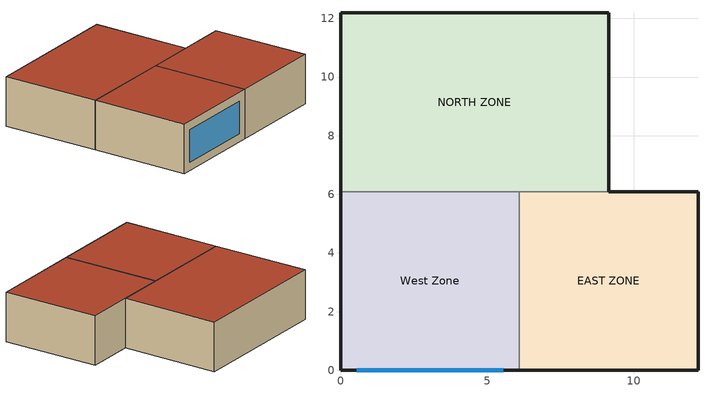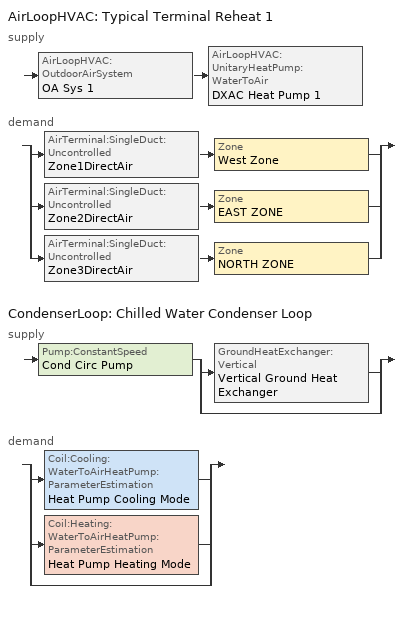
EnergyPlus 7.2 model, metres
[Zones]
West Zone
 floor adiabatic (FLOOR SLAB 8 IN): 0,0 0,6.1 6.1,6.1 6.1,0 z0
 wall outside (EXTWALL80): 0,6.1 0,0 6.1,0 z0:3.05
 wall to NORTH ZONE (PARTITION06): 6.1,6.1 0,6.1 z0:3.05
 wall to EAST ZONE (PARTITION06): 6.1,0 6.1,6.1 z0:3.05
 window (WIN-CON-LIGHT): 0.55,0 5.55,0 z0.5:2.5
 roof outside (ROOF34): 0,6.1 0,0 6.1,0 6.1,6.1 z3.05
EAST ZONE
 floor adiabatic (FLOOR SLAB 8 IN): 6.1,0 6.1,6.1 12.19,6.1 12.19,0 z0
 wall outside (EXTWALL80): 6.1,0 12.19,0 12.19,6.1 9.14,6.1 z0:3.05
 wall to NORTH ZONE (PARTITION06): 9.14,6.1 6.1,6.1 z0:3.05
 roof outside (ROOF34): 6.1,6.1 6.1,0 12.19,0 12.19,6.1 z3.05
NORTH ZONE
 floor adiabatic (FLOOR SLAB 8 IN): 0,6.1 0,12.19 9.14,12.19 9.14,6.1 z0
 wall outside (EXTWALL80): 9.14,6.1 9.14,12.19 0,12.19 0,6.1 z0:3.05
 roof outside (ROOF34): 0,12.19 0,6.1 9.14,6.1 9.14,12.19 z3.05
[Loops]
AirLoopHVAC 'Typical Terminal Reheat 1'
 supply: AirLoopHVAC:OutdoorAirSystem 'OA Sys 1' > AirLoopHVAC:UnitaryHeatPump:WaterToAir 'DXAC Heat Pump 1'
 demand: split
  | AirTerminal:SingleDuct:Uncontrolled 'Zone1DirectAir' > Zone 'West Zone'
  | AirTerminal:SingleDuct:Uncontrolled 'Zone2DirectAir' > Zone 'EAST ZONE'
  | AirTerminal:SingleDuct:Uncontrolled 'Zone3DirectAir' > Zone 'NORTH ZONE'
CondenserLoop 'Chilled Water Condenser Loop'
 supply: Pump:ConstantSpeed 'Cond Circ Pump' > split
  | GroundHeatExchanger:Vertical 'Vertical Ground Heat Exchanger'
  | bypass
 demand: split
  | Coil:Cooling:WaterToAirHeatPump:ParameterEstimation 'Heat Pump Cooling Mode'
  | Coil:Heating:WaterToAirHeatPump:ParameterEstimation 'Heat Pump Heating Mode'
  | bypass
[Building]
NONE: North Axis {deg}=0; Terrain=Suburbs; Loads Convergence Tolerance Value=0.04; Temperature Convergence Tolerance Value {deltaC}=0.4; Solar Distribution=FullInteriorAndExterior; Maximum Number of Warmup Days=25; Minimum Number of Warmup Days=6
[Site:Location]
CHICAGO_IL_USA Design_Conditions: Latitude {deg}=41.78; Longitude {deg}=-87.75; Time Zone {hr}=-6; Elevation {m}=190
[SizingPeriod:DesignDay] Day of Month=21; Humidity Condition Type=Wetbulb; Barometric Pressure {Pa}=99063; Rain Indicator=No; Snow Indicator=No; Daylight Saving Time Indicator=No; Solar Model Indicator=ASHRAEClearSky
Name | Month | Day Type | Maximum Dry-Bulb Temperature {C} | Daily Dry-Bulb Temperature Range {deltaC} | Wetbulb or DewPoint at Maximum Dry-Bulb {C} | Wind Speed {m/s} | Wind Direction {deg} | Sky Clearness
CHICAGO Ann Clg .4% Condns DB=>MWB | 7 | SummerDesignDay | 33.2 | 10.7 | 23.8 | 5.3 | 230 | 1
CHICAGO Ann Htg 99% Condns DB | 1 | WinterDesignDay | -17.3 | 0 | -17.3 | 4.9 | 270 | 0
[Site:GroundTemperature:Deep]
13.03, 13.03, 13.13, 13.3, 13.43, 13.52, 13.62, 13.77, 13.78, 13.55, 13.44, 13.2
[Material] Thermal Absorptance=0.9
Name | Roughness | Thickness {m} | Conductivity {W/m-K} | Density {kg/m3} | Specific Heat {J/kg-K} | Solar Absorptance | Visible Absorptance
A1 - 1 IN STUCCO | Smooth | 0.0253898 | 0.691831 | 1858.142 | 836.8 | 0.92 | 0.92
C4 - 4 IN COMMON BRICK | Rough | 0.101498 | 0.726422 | 1922.216 | 836.8 | 0.76 | 0.76
E1 - 3 / 4 IN PLASTER OR GYP BOARD | Smooth | 0.01905 | 0.726422 | 1601.846 | 836.8 | 0.92 | 0.92
C6 - 8 IN CLAY TILE | Smooth | 0.203302 | 0.570761 | 1121.292 | 836.8 | 0.82 | 0.82
C10 - 8 IN HW CONCRETE | MediumRough | 0.203302 | 1.729577 | 2242.585 | 836.8 | 0.65 | 0.65
E2 - 1 / 2 IN SLAG OR STONE | Rough | 0.0127102 | 1.435549 | 881.0155 | 1673.6 | 0.55 | 0.55
E3 - 3 / 8 IN FELT AND MEMBRANE | Rough | 0.00954024 | 0.190253 | 1121.292 | 1673.6 | 0.75 | 0.75
B5 - 1 IN DENSE INSULATION | VeryRough | 0.0253898 | 0.0432394 | 91.30524 | 836.8 | 0.5 | 0.5
C12 - 2 IN HW CONCRETE | MediumRough | 0.0509016 | 1.729577 | 2242.585 | 836.8 | 0.65 | 0.65
[WindowMaterial:Glazing]
WIN-LAY-GLASS-LIGHT: Optical Data Type=SpectralAverage; Thickness {m}=0.003; Solar Transmittance at Normal Incidence=0.9; Front Side Solar Reflectance at Normal Incidence=0.031; Back Side Solar Reflectance at Normal Incidence=0.031; Visible Transmittance at Normal Incidence=0.9; Front Side Visible Reflectance at Normal Incidence=0.05; Back Side Visible Reflectance at Normal Incidence=0.05; Infrared Transmittance at Normal Incidence=0; Front Side Infrared Hemispherical Emissivity=0.84; Back Side Infrared Hemispherical Emissivity=0.84; Conductivity {W/m-K}=0.9
[Construction]
EXTWALL80: A1 - 1 IN STUCCO, C4 - 4 IN COMMON BRICK, E1 - 3 / 4 IN PLASTER OR GYP BOARD
PARTITION06: E1 - 3 / 4 IN PLASTER OR GYP BOARD, C6 - 8 IN CLAY TILE, E1 - 3 / 4 IN PLASTER OR GYP BOARD
FLOOR SLAB 8 IN: C10 - 8 IN HW CONCRETE
ROOF34: E2 - 1 / 2 IN SLAG OR STONE, E3 - 3 / 8 IN FELT AND MEMBRANE, B5 - 1 IN DENSE INSULATION, C12 - 2 IN HW CONCRETE
WIN-CON-LIGHT: WIN-LAY-GLASS-LIGHT
[Zone] Type=1; Multiplier=1; Ceiling Height {m}=autocalculate; Volume {m3}=autocalculate
West Zone; EAST ZONE; NORTH ZONE
[People] Number of People Schedule=OFFICE OCCUPANCY; Number of People Calculation Method=people; Fraction Radiant=0.3; Activity Level Schedule=Activity Sch; Carbon Dioxide Generation Rate {m3/s-W}=3.82E-8; Mean Radiant Temperature Calculation Type=zoneaveraged; Work Efficiency Schedule=Work Eff Sch; Clothing Insulation Schedule=Clothing Sch; Air Velocity Schedule=Air Velo Sch; Thermal Comfort Model 1 Type=FANGER
Name | Zone or ZoneList | Number of People
WestPeople | West Zone | 3
EastPeople | EAST ZONE | 3
NorthPeople | NORTH ZONE | 4
[ElectricEquipment] Schedule=INTERMITTENT; Design Level Calculation Method=EquipmentLevel; Design Level {W}=1000; Fraction Latent=0; Fraction Radiant=0.3; Fraction Lost=0
Name | Zone or ZoneList
West Zone ElecEq 1 | West Zone
EAST ZONE ElecEq 1 | EAST ZONE
NORTH ZONE ElecEq 1 | NORTH ZONE
[Lights] Schedule=OFFICE LIGHTING; Design Level Calculation Method=LightingLevel; Return Air Fraction=0; Fraction Radiant=0.2; Fraction Visible=0.2; Fraction Replaceable=0
Name | Zone or ZoneList | Lighting Level {W}
EAST ZONE Lights 1 | EAST ZONE | 1000
NORTH ZONE Lights 1 | NORTH ZONE | 878.6252
[AirLoopHVAC]
Typical Terminal Reheat 1: Design Supply Air Flow Rate {m3/s}=2
[AvailabilityManager:Scheduled]
Name | Schedule
Heat Pump 1 Avail | FanAndCoilAvailSched
Outdoor Air 1 Avail | OutdoorAirAvailSched
[ZoneControl:Thermostat]
Zone 2 Thermostat: Zone or ZoneList=EAST ZONE; Control Type Schedule=Zone Control Type Sched; Control 1=Heating Setpoint with SB; Control 2=Cooling Setpoint with SB
[ThermostatSetpoint:SingleHeating]
Heating Setpoint with SB: Setpoint Temperature Schedule=Heating Setpoints
[ThermostatSetpoint:SingleCooling]
Cooling Setpoint with SB: Setpoint Temperature Schedule=Cooling Setpoints
[Zone equipment]
West Zone: Zone1DirectAir
EAST ZONE: Zone2DirectAir
NORTH ZONE: Zone3DirectAir
[AirTerminal:SingleDuct:Uncontrolled] Availability Schedule=FanAndCoilAvailSched
Name | Maximum Air Flow Rate {m3/s}
Zone1DirectAir; Zone3DirectAir | 0.7
Zone2DirectAir | 0.6
[AirLoopHVAC:UnitaryHeatPump:WaterToAir]
DXAC Heat Pump 1: Availability Schedule=FanAndCoilAvailSched; Supply Air Flow Rate {m3/s}=2; Controlling Zone or Thermostat Location=East Zone; Supply Air Fan=Supply Fan 1; Heating Coil=Heat Pump Heating Mode; Heating Convergence=0.001; Cooling Coil=Heat Pump Cooling Mode; Cooling Convergence=0.001; Maximum Cycling Rate {cycles/hr}=2.5; Heat Pump Time Constant {s}=60; Fraction of On-Cycle Power Use=0.01; Heat Pump Fan Delay Time {s}=60; Supplemental Heating Coil=Heat Pump DX Supp Heating Coil 1; Maximum Supply Air Temperature from Supplemental Heater {C}=50; Maximum Outdoor Dry-Bulb Temperature for Supplemental Heater Operation {C}=21; Fan Placement=BlowThrough; Supply Air Fan Operating Mode Schedule=CyclingFanSch
[Coil:Cooling:WaterToAirHeatPump:ParameterEstimation]
Heat Pump Cooling Mode: Compressor Type=Scroll; Refrigerant Type=R22; Design Source Side Flow Rate {m3/s}=0.001; Nominal Cooling Coil Capacity {W}=25000; Nominal Time for Condensate Removal to Begin {s}=1000; Ratio of Initial Moisture Evaporation Rate and Steady State Latent Capacity=1.5; High Pressure Cutoff {Pa}=3000000; Low Pressure Cutoff {Pa}=0; Load Side Total Heat Transfer Coefficient {W/K}=2507.76; Load Side Outside Surface Heat Transfer Coefficient {W/K}=1987.58; Superheat Temperature at the Evaporator Outlet {C}=2.50345; Compressor Power Losses {W}=837.788; Compressor Efficiency=2.62556; Refrigerant Volume Flow Rate {m3/s}=0.00467073; Volume Ratio=0.429867; Leak Rate Coefficient=0.00897686; Source Side Heat Transfer Resistance1=0.00351058; Source Side Heat Transfer Resistance2 {W/K}=0.00086791
[Coil:Heating:WaterToAirHeatPump:ParameterEstimation]
Heat Pump HEATING Mode: Compressor Type=Scroll; Refrigerant Type=R22; Design Source Side Flow Rate {m3/s}=0.001; Nominal Heating Coil Capacity {W}=25000; High Pressure Cutoff=3000000; Low Pressure Cutoff {Pa}=0; Load Side Total Heat Transfer Coefficient {W/K}=679.8; Superheat Temperature at the Evaporator Outlet {C}=0.079252; Compressor Power Losses {W}=391.471; Compressor Efficiency=2.05365; Refrigerant Volume Flow Rate {m3/s}=0.00380105; Volume Ratio=0.758407; Leak Rate Coefficient=9.64709e-05; Source Side Heat Transfer Resistance1=8.47544e-08; Source Side Heat Transfer Resistance2 {W/K}=4.83787e-05
[Fan:OnOff]
Supply Fan 1: Availability Schedule=FanAndCoilAvailSched; Fan Efficiency=0.7; Pressure Rise {Pa}=300; Maximum Flow Rate {m3/s}=2; Motor Efficiency=0.9; Motor In Airstream Fraction=1
[Coil:Heating:Gas]
Heat Pump DX Supp Heating Coil 1: Availability Schedule=FanAndCoilAvailSched; Gas Burner Efficiency=0.8; Nominal Capacity {W}=32000
[CondenserLoop]
Chilled Water Condenser Loop: Fluid Type=UserDefinedFluidType; User Defined Fluid Type=PropyleneGlycol15Percent; Condenser Equipment Operation Scheme=Tower Loop Operation; Maximum Loop Temperature {C}=80; Minimum Loop Temperature {C}=10; Maximum Loop Flow Rate {m3/s}=0.0033; Minimum Loop Flow Rate {m3/s}=0; Condenser Loop Volume {m3}=autocalculate; Load Distribution Scheme=Sequential
[SetpointManager:FollowGroundTemperature]
MyCondenserControl: Control Variable=Temperature; Offset Temperature Difference {deltaC}=0; Maximum Setpoint Temperature {C}=80; Minimum Setpoint Temperature {C}=10; Setpoint Node or NodeList=Condenser Supply Outlet Node
[CondenserEquipmentOperationSchemes]
Tower Loop Operation: Control Scheme 1=Year Round Tower Operation; Control Scheme 1 Schedule=ON
[PlantEquipmentOperation:Uncontrolled]
Year Round Tower Operation: Equipment List=All Towers
[CondenserEquipmentList]
All Towers: Vertical Ground Heat Exchanger
[GroundHeatExchanger:Vertical]
Vertical Ground Heat Exchanger: Maximum Flow Rate {m3/s}=0.0033; Number of Bore Holes=120; Bore Hole Length {m}=76.2; Bore Hole Radius {m}=0.063508; Ground Thermal Conductivity {W/m-K}=0.692626; Ground Thermal Heat Capacity {J/m3-K}=2.347e+06; Ground Temperature {C}=13.375; Design Flow Rate {m3/s}=0.002; Grout Thermal Conductivity {W/m-K}=0.692626; Pipe Thermal Conductivity {W/m-K}=0.391312; Pipe Out Diameter {m}=0.0266667; U-Tube Distance {m}=0.0253977; Pipe Thickness {m}=0.00241285; Maximum Length of Simulation=2; G-Function Reference Ratio=0.0005; Number of Data Pairs of the G Function=35; G-Function Ln(T/Ts) Value 1=-15.2996; G-Function G Value 1=-0.348322; G-Function Ln(T/Ts) Value 2=-14.201; G-Function G Value 2=0.022208; G-Function Ln(T/Ts) Value 3=-13.2202; G-Function G Value 3=0.412345; G-Function Ln(T/Ts) Value 4=-12.2086; G-Function G Value 4=0.867498; G-Function Ln(T/Ts) Value 5=-11.1888; G-Function G Value 5=1.357839; G-Function Ln(T/Ts) Value 6=-10.1816; G-Function G Value 6=1.852024; G-Function Ln(T/Ts) Value 7=-9.1815; G-Function G Value 7=2.345656; G-Function Ln(T/Ts) Value 8=-8.6809; G-Function G Value 8=2.593958; G-Function Ln(T/Ts) Value 9=-8.5; G-Function G Value 9=2.679; G-Function Ln(T/Ts) Value 10=-7.8; G-Function G Value 10=3.023; G-Function Ln(T/Ts) Value 11=-7.2; G-Function G Value 11=3.32; G-Function Ln(T/Ts) Value 12=-6.5; G-Function G Value 12=3.681; G-Function Ln(T/Ts) Value 13=-5.9; G-Function G Value 13=4.071; G-Function Ln(T/Ts) Value 14=-5.2; G-Function G Value 14=4.828; G-Function Ln(T/Ts) Value 15=-4.5; G-Function G Value 15=6.253; G-Function Ln(T/Ts) Value 16=-3.963; G-Function G Value 16=7.894; G-Function Ln(T/Ts) Value 17=-3.27; G-Function G Value 17=11.82; G-Function Ln(T/Ts) Value 18=-2.864; G-Function G Value 18=15.117; G-Function Ln(T/Ts) Value 19=-2.577; G-Function G Value 19=18.006; G-Function Ln(T/Ts) Value 20=-2.171; G-Function G Value 20=22.887; G-Function Ln(T/Ts) Value 21=-1.884; G-Function G Value 21=26.924; G-Function Ln(T/Ts) Value 22=-1.191; G-Function G Value 22=38.004; G-Function Ln(T/Ts) Value 23=-0.497; G-Function G Value 23=49.919; G-Function Ln(T/Ts) Value 24=-0.274; G-Function G Value 24=53.407; G-Function Ln(T/Ts) Value 25=-0.051; G-Function G Value 25=56.632; G-Function Ln(T/Ts) Value 26=0.196; G-Function G Value 26=59.825; G-Function Ln(T/Ts) Value 27=0.419; G-Function G Value 27=62.349; G-Function Ln(T/Ts) Value 28=0.642; G-Function G Value 28=64.524; G-Function Ln(T/Ts) Value 29=0.873; G-Function G Value 29=66.412; G-Function Ln(T/Ts) Value 30=1.112; G-Function G Value 30=67.993; G-Function Ln(T/Ts) Value 31=1.335; G-Function G Value 31=69.162; G-Function Ln(T/Ts) Value 32=1.679; G-Function G Value 32=70.476; G-Function Ln(T/Ts) Value 33=2.028; G-Function G Value 33=71.361; G-Function Ln(T/Ts) Value 34=2.275; G-Function G Value 34=71.79; G-Function Ln(T/Ts) Value 35=3.003; G-Function G Value 35=72.511
[Pump:ConstantSpeed]
Cond Circ Pump: Rated Flow Rate {m3/s}=0.0033; Rated Pump Head {Pa}=5000; Rated Power Consumption {W}=25; Motor Efficiency=0.87; Fraction of Motor Inefficiencies to Fluid Stream=0; Pump Control Type=CONTINUOUS
[Controller:OutdoorAir]
OA Controller 1: Minimum Outdoor Air Flow Rate {m3/s}=0.51; Maximum Outdoor Air Flow Rate {m3/s}=1; Economizer Control Type=NoEconomizer; Economizer Control Action Type=ModulateFlow; Lockout Type=NoLockout; Minimum Limit Type=FixedMinimum; Minimum Outdoor Air Schedule=OAFractionSched
[Schedule:Compact]
Activity Sch: Through: 12/31, For: AllDays, Until: 24:00, 131.8
Work Eff Sch; CyclingFanSch: Through: 12/31, For: AllDays, Until: 24:00, 0
Clothing Sch; On: Through: 12/31, For: AllDays, Until: 24:00, 1
Air Velo Sch: Through: 12/31, For: AllDays, Until: 24:00, 0.137
OFFICE OCCUPANCY: Through: 12/31, For: WeekDays SummerDesignDay WinterDesignDay, Until: 6:00, 0, Until: 7:00, 0.1, Until: 8:00, 0.5, Until: 12:00, 1, Until: 13:00, 0.5, Until: 16:00, 1, Until: 17:00, 0.5, Until: 18:00, 0.1, Until: 24:00, 0, For: AllOtherDays, Until: 24:00, 0
INTERMITTENT: Through: 12/31, For: WeekDays SummerDesignDay WinterDesignDay, Until: 8:00, 0, Until: 18:00, 1, Until: 24:00, 0, For: AllOtherDays, Until: 24:00, 0
OFFICE LIGHTING: Through: 12/31, For: WeekDays SummerDesignDay WinterDesignDay, Until: 6:00, 0.05, Until: 7:00, 0.2, Until: 17:00, 1, Until: 18:00, 0.5, Until: 24:00, 0.05, For: AllOtherDays, Until: 24:00, 0.05
FanAndCoilAvailSched: Through: 3/31, For: AllDays, Until: 24:00, 1, Through: 9/30, For: WeekDays SummerDesignDay WinterDesignDay, Until: 7:00, 0, Until: 17:00, 1, Until: 24:00, 0, For: AllotherDays, Until: 24:00, 0, Through: 12/31, For: AllDays, Until: 24:00, 1
OutdoorAirAvailSched: Through: 12/31, For: WeekDays SummerDesignDay WinterDesignDay, Until: 7:00, 0, Until: 17:00, 1, Until: 24:00, 0, For: AllotherDays, Until: 24:00, 0
OAFractionSched: Through: 12/31, For: AllDays, Until: 7:00, 0, Until: 17:00, 1, Until: 24:00, 0
Heating Setpoints: Through: 12/31, For: AllDays, Until:  7:00, 15, Until: 17:00, 20, Until: 24:00, 15
Cooling Setpoints: Through: 12/31, For: AllDays, Until:  7:00, 30, Until: 17:00, 24, Until: 24:00, 30
Zone Control Type Sched: Through: 3/31, For: AllDays, Until: 24:00, 1, Through: 9/30, For: AllDays, Until: 24:00, 2, Through: 12/31, For: AllDays, Until: 24:00, 1
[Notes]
Basic file description: test of water to air heat pump with heating coil and cooling coil. Antifreeze is used as the source
side fluid. And latent degradation model is employed.
Run:      2 design days.
Run Control:             No Zone or System sizing required
Building: Single floor rectangular L-shaped building 40 ft south wall, 40 ft west wall, zone height 10 feet.
There is a single window in the West Zone south wall. The walls are 1 in stucco over 4 in common brick
and gypboard. The roof is a built up roof with 1/2 in stone over 3/8 in felt over 1 in dense insulation
supported by 2 in heavy weight concrete. The window is single pane 3mm clear.
The window to wall ratio is approxomately 0.07.
The building is oriented due north.
Floor Area:        130.1 m2 (1403 ft2)
Number of Stories: 1
Zone Description Details:
|       West         |         East           |    window = *
Internal gains description:     ZONE West      - lighting is 0 watts, equip is 1000 watts, 3 occupants
Internal gains description:     ZONE East      - lighting is 1000 watts, equip is 1000 watts, 3 occupants
Internal gains description:     ZONE North     - lighting is 878.6252 watts, equip is 1000 watts, 4 occupants
Interzone Surfaces:             3 interzone surfaces (see diagram)
Internal Mass:                  None
Windows:                        1 - single pane clear 3mm glass
Detached Shading:               None
Daylight:                       None
Natural Ventilation:            None
Compact Schedules:              Yes
Solair Distribution:            FullInteriorAndExterior
HVAC:                           Water to air Heat pump using a single air loop serving 3 zones.  Heat pump configured with
a blow through fan, heat pump defrost is timed using a resistive heating element.
15% PropyleneGlycol used in the source side of the heat pump. Models the latent degradation !                                 due to a continuous fan and a cycling coil.
Heating set point during winter months is 20 C during occupied hours,
15 C set-back otherwise.  Cooling set point at 24 C during occupied hours only.
Cooling coil off all winter.
Zonal Equipment:                DIRECT AIR
Central Air Handling Equipment: Yes
System Equipment Autosize:      No (chilled water, condenser, and hot water loop volumes are autosized)
Purchased Cooling:              No
Purchased Heating:              No
Purchased Chilled Water:        No
Purchased Hot Water:            No
Coils:                          Heat Pump Coils
Pumps:                          PUMP:CONSTANT SPEED
Boilers:                        None
Chillers:                       None
Towers:                         None
Heat Pumps:                     Water to air heat pump for both heating and cooling.
GLHE:                           Rectangular bore field with 120 bore holes each 76.2 mt deep.
Standard Reports:               None
Timestep or Hourly Variables:   Timestep
Time bins Report:               None
HTML Report:                    None
Environmental Emissions:        None
Utility Tariffs:                None
CHICAGO Annual Cooling Design Conditions Wind Speed=5.3m/s Wind Dir=230
Hottest Month=JUL
CHICAGO_IL_USA Annual Cooling (DB=>MWB) .4%, MaxDB=33.2°C MWB=23.8°C
